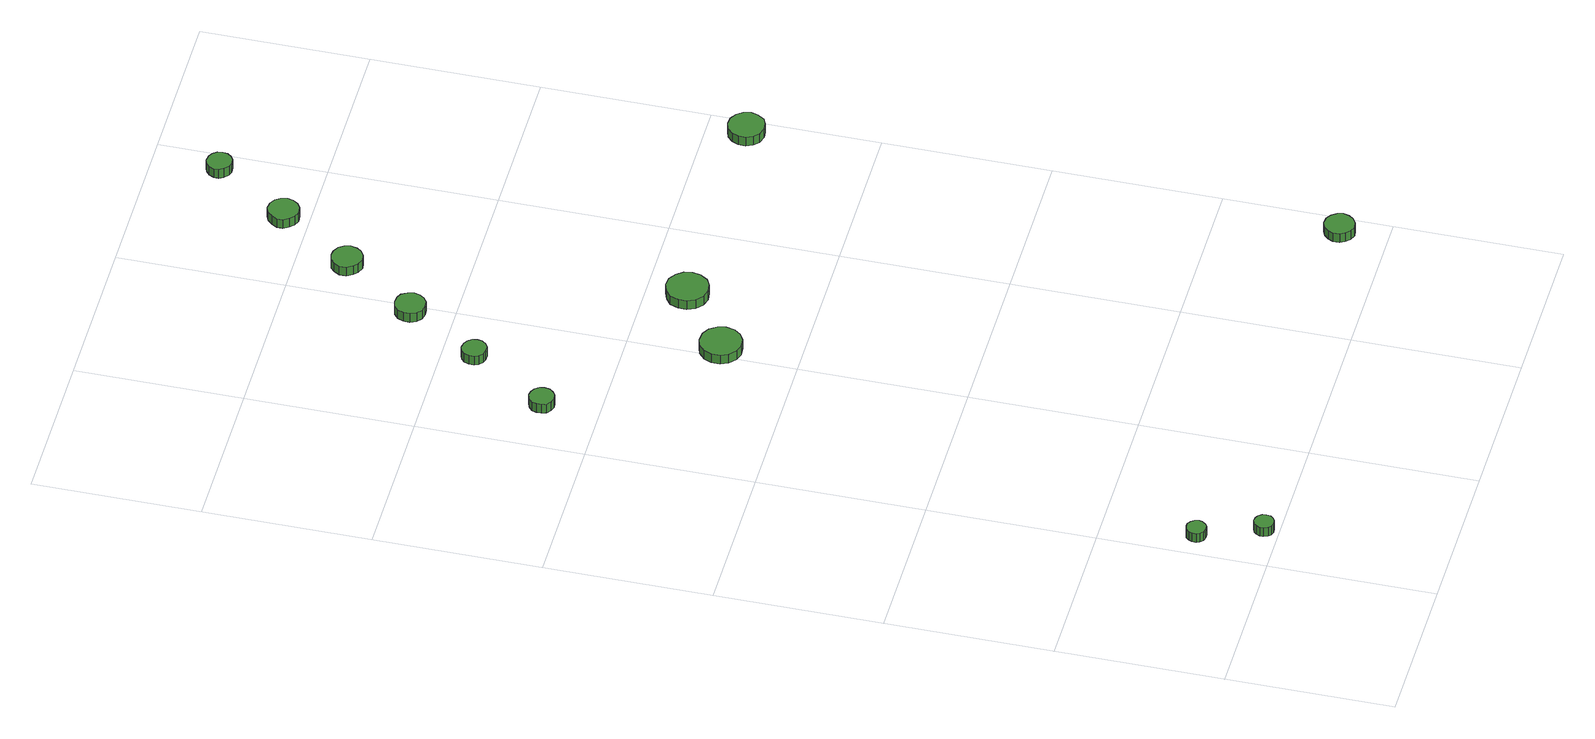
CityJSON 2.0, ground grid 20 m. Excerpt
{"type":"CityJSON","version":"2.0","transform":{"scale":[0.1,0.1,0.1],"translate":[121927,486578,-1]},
"CityObjects":{
"tree1":{"type":"SolitaryVegetationObject","attributes":{"function":"something"},"geometry":[{"type":"MultiSurface","lod":"1","boundaries":[[[0,1,2,3,4,5,6,7,8,9,10,11,12,13,14]],[[15,16,17,18,19,20,21,22,23,24,25,26,27,28,29]],[[0,29,28,1]],[[1,28,27,2]],[[2,27,26,3]],[[3,26,25,4]],[[4,25,24,5]],[[5,24,23,6]],[[6,23,22,7]],[[7,22,21,8]],[[8,21,20,9]],[[9,20,19,10]],[[10,19,18,11]],[[11,18,17,12]],[[12,17,16,13]],[[13,16,15,14]],[[14,15,29,0]]]}]},
"tree2":{"type":"SolitaryVegetationObject","attributes":{"function":"something"},"geometry":[{"type":"MultiSurface","lod":"1","boundaries":[[[30,31,32,33,34,35,36,37,38,39,40,41,42,43,44]],[[45,46,47,48,49,50,51,52,53,54,55,56,57,58,59]],[[30,59,58,31]],[[31,58,57,32]],[[32,57,56,33]],[[33,56,55,34]],[[34,55,54,35]],[[35,54,53,36]],[[36,53,52,37]],[[37,52,51,38]],[[38,51,50,39]],[[39,50,49,40]],[[40,49,48,41]],[[41,48,47,42]],[[42,47,46,43]],[[43,46,45,44]],[[44,45,59,30]]]}]},
"tree3":{"type":"SolitaryVegetationObject","attributes":{"function":"something"},"geometry":[{"type":"MultiSurface","lod":"1","boundaries":[[[60,61,62,63,64,65,66,67,68,69,70,71,72,73,74]],[[75,76,77,78,79,80,81,82,83,84,85,86,87,88,89]],[[60,89,88,61]],[[61,88,87,62]],[[62,87,86,63]],[[63,86,85,64]],[[64,85,84,65]],[[65,84,83,66]],[[66,83,82,67]],[[67,82,81,68]],[[68,81,80,69]],[[69,80,79,70]],[[70,79,78,71]],[[71,78,77,72]],[[72,77,76,73]],[[73,76,75,74]],[[74,75,89,60]]]}]},
"tree4":{"type":"SolitaryVegetationObject","attributes":{"function":"something"},"geometry":[{"type":"MultiSurface","lod":"1","boundaries":[[[90,91,92,93,94,95,96,97,98,99,100,101,102,103,104]],[[105,106,107,108,109,110,111,112,113,114,115,116,117,118,119]],[[90,119,118,91]],[[91,118,117,92]],[[92,117,116,93]],[[93,116,115,94]],[[94,115,114,95]],[[95,114,113,96]],[[96,113,112,97]],[[97,112,111,98]],[[98,111,110,99]],[[99,110,109,100]],[[100,109,108,101]],[[101,108,107,102]],[[102,107,106,103]],[[103,106,105,104]],[[104,105,119,90]]]}]},
"tree5":{"type":"SolitaryVegetationObject","attributes":{"function":"something"},"geometry":[{"type":"MultiSurface","lod":"1","boundaries":[[[120,121,122,123,124,125,126,127,128,129,130,131,132,133,134]],[[135,136,137,138,139,140,141,142,143,144,145,146,147,148,149]],[[120,149,148,121]],[[121,148,147,122]],[[122,147,146,123]],[[123,146,145,124]],[[124,145,144,125]],[[125,144,143,126]],[[126,143,142,127]],[[127,142,141,128]],[[128,141,140,129]],[[129,140,139,130]],[[130,139,138,131]],[[131,138,137,132]],[[132,137,136,133]],[[133,136,135,134]],[[134,135,149,120]]]}]},
"tree6":{"type":"SolitaryVegetationObject","attributes":{"function":"something"},"geometry":[{"type":"MultiSurface","lod":"1","boundaries":[[[150,151,152,153,154,155,156,157,158,159,160,161,162,163,164]],[[165,166,167,168,169,170,171,172,173,174,175,176,177,178,179]],[[150,179,178,151]],[[151,178,177,152]],[[152,177,176,153]],[[153,176,175,154]],[[154,175,174,155]],[[155,174,173,156]],[[156,173,172,157]],[[157,172,171,158]],[[158,171,170,159]],[[159,170,169,160]],[[160,169,168,161]],[[161,168,167,162]],[[162,167,166,163]],[[163,166,165,164]],[[164,165,179,150]]]}]},
"tree7":{"type":"SolitaryVegetationObject","attributes":{"function":"something"},"geometry":[{"type":"MultiSurface","lod":"1","boundaries":[[[180,181,182,183,184,185,186,187,188,189,190,191,192,193,194]],[[195,196,197,198,199,200,201,202,203,204,205,206,207,208,209]],[[180,209,208,181]],[[181,208,207,182]],[[182,207,206,183]],[[183,206,205,184]],[[184,205,204,185]],[[185,204,203,186]],[[186,203,202,187]],[[187,202,201,188]],[[188,201,200,189]],[[189,200,199,190]],[[190,199,198,191]],[[191,198,197,192]],[[192,197,196,193]],[[193,196,195,194]],[[194,195,209,180]]]}]},
"tree8":{"type":"SolitaryVegetationObject","attributes":{"function":"something"},"geometry":[{"type":"MultiSurface","lod":"1","boundaries":[[[210,211,212,213,214,215,216,217,218,219,220,221,222,223,224]],[[225,226,227,228,229,230,231,232,233,234,235,236,237,238,239]],[[210,239,238,211]],[[211,238,237,212]],[[212,237,236,213]],[[213,236,235,214]],[[214,235,234,215]],[[215,234,233,216]],[[216,233,232,217]],[[217,232,231,218]],[[218,231,230,219]],[[219,230,229,220]],[[220,229,228,221]],[[221,228,227,222]],[[222,227,226,223]],[[223,226,225,224]],[[224,225,239,210]]]}]},
"tree9":{"type":"SolitaryVegetationObject","attributes":{"function":"something"},"geometry":[{"type":"MultiSurface","lod":"1","boundaries":[[[240,241,242,243,244,245,246,247,248,249,250,251,252,253,254]],[[255,256,257,258,259,260,261,262,263,264,265,266,267,268,269]],[[240,269,268,241]],[[241,268,267,242]],[[242,267,266,243]],[[243,266,265,244]],[[244,265,264,245]],[[245,264,263,246]],[[246,263,262,247]],[[247,262,261,248]],[[248,261,260,249]],[[249,260,259,250]],[[250,259,258,251]],[[251,258,257,252]],[[252,257,256,253]],[[253,256,255,254]],[[254,255,269,240]]]}]},
"tree10":{"type":"SolitaryVegetationObject","attributes":{"function":"something"},"geometry":[{"type":"MultiSurface","lod":"1","boundaries":[[[270,271,272,273,274,275,276,277,278,279,280,281,282,283,284]],[[285,286,287,288,289,290,291,292,293,294,295,296,297,298,299]],[[270,299,298,271]],[[271,298,297,272]],[[272,297,296,273]],[[273,296,295,274]],[[274,295,294,275]],[[275,294,293,276]],[[276,293,292,277]],[[277,292,291,278]],[[278,291,290,279]],[[279,290,289,280]],[[280,289,288,281]],[[281,288,287,282]],[[282,287,286,283]],[[283,286,285,284]],[[284,285,299,270]]]}]},
"tree11":{"type":"SolitaryVegetationObject","attributes":{"function":"something"},"geometry":[{"type":"MultiSurface","lod":"1","boundaries":[[[300,301,302,303,304,305,306,307,308,309,310,311,312,313,314]],[[315,316,317,318,319,320,321,322,323,324,325,326,327,328,329]],[[300,329,328,301]],[[301,328,327,302]],[[302,327,326,303]],[[303,326,325,304]],[[304,325,324,305]],[[305,324,323,306]],[[306,323,322,307]],[[307,322,321,308]],[[308,321,320,309]],[[309,320,319,310]],[[310,319,318,311]],[[311,318,317,312]],[[312,317,316,313]],[[313,316,315,314]],[[314,315,329,300]]]}]},
"tree12":{"type":"SolitaryVegetationObject","attributes":{"function":"something"},"geometry":[{"type":"MultiSurface","lod":"1","boundaries":[[[330,331,332,333,334,335,336,337,338,339,340,341,342,343,344]],[[345,346,347,348,349,350,351,352,353,354,355,356,357,358,359]],[[330,359,358,331]],[[331,358,357,332]],[[332,357,356,333]],[[333,356,355,334]],[[334,355,354,335]],[[335,354,353,336]],[[336,353,352,337]],[[337,352,351,338]],[[338,351,350,339]],[[339,350,349,340]],[[340,349,348,341]],[[341,348,347,342]],[[342,347,346,343]],[[343,346,345,344]],[[344,345,359,330]]]}]}
},
"vertices":[
[31,87,30],[30,92,30],[27,96,30],[23,99,30],[18,99,30],[13,98,30],[10,94,30],[8,90,30],[8,85,30],[10,81,30],[13,77,30],[18,76,30],[23,76,30],[27,79,30],[30,83,30],[30,83,17],[27,79,17],[23,76,17],[18,76,17],[13,77,17],[10,81,17],[8,85,17],[8,90,17],[10,94,17],[13,98,17],[18,99,17],[23,99,17],[27,96,17],[30,92,17],[31,87,17],
[59,15,30],[58,20,30],[55,24,30],[51,26,30],[46,27,30],[41,25,30],[38,22,30],[36,17,30],[36,13,30],[38,8,30],[41,5,30],[46,3,30],[51,4,30],[55,6,30],[58,10,30],[58,10,17],[55,6,17],[51,4,17],[46,3,17],[41,5,17],[38,8,17],[36,13,17],[36,17,17],[38,22,17],[41,25,17],[46,27,17],[51,26,17],[55,24,17],[58,20,17],[59,15,17],
[77,866,27],[76,872,27],[72,877,27],[67,880,27],[61,881,27],[55,879,27],[50,875,27],[48,869,27],[48,863,27],[50,857,27],[55,853,27],[61,851,27],[67,852,27],[72,855,27],[76,860,27],[76,860,14],[72,855,14],[67,852,14],[61,851,14],[55,853,14],[50,857,14],[48,863,14],[48,869,14],[50,875,14],[55,879,14],[61,881,14],[67,880,14],[72,877,14],[76,872,14],[77,866,14],
[223,689,31],[221,699,31],[215,708,31],[206,713,31],[195,714,31],[186,711,31],[178,704,31],[174,695,31],[174,684,31],[178,675,31],[186,668,31],[195,665,31],[206,666,31],[215,671,31],[221,679,31],[221,679,18],[215,671,18],[206,666,18],[195,665,18],[186,668,18],[178,675,18],[174,684,18],[174,695,18],[178,704,18],[186,711,18],[195,714,18],[206,713,18],[215,708,18],[221,699,18],[223,689,18],
[142,961,24],[141,967,24],[137,972,24],[132,975,24],[125,976,24],[120,974,24],[115,970,24],[113,964,24],[113,958,24],[115,953,24],[120,949,24],[125,947,24],[132,947,24],[137,950,24],[141,955,24],[141,955,11],[137,950,11],[132,947,11],[125,947,11],[120,949,11],[115,953,11],[113,958,11],[113,964,11],[115,970,11],[120,974,11],[125,976,11],[132,975,11],[137,972,11],[141,967,11],[142,961,11],
[205,1051,22],[203,1058,22],[199,1065,22],[193,1068,22],[185,1069,22],[178,1067,22],[172,1062,22],[169,1055,22],[169,1047,22],[172,1040,22],[178,1035,22],[185,1033,22],[193,1034,22],[199,1038,22],[203,1044,22],[203,1044,9],[199,1038,9],[193,1034,9],[185,1033,9],[178,1035,9],[172,1040,9],[169,1047,9],[169,1055,9],[172,1062,9],[178,1067,9],[185,1069,9],[193,1068,9],[199,1065,9],[203,1058,9],[205,1051,9],
[305,749,31],[303,759,31],[297,767,31],[288,773,31],[278,774,31],[268,770,31],[260,764,31],[256,754,31],[256,744,31],[260,734,31],[268,727,31],[278,724,31],[288,725,31],[297,730,31],[303,739,31],[303,739,18],[297,730,18],[288,725,18],[278,724,18],[268,727,18],[260,734,18],[256,744,18],[256,754,18],[260,764,18],[268,770,18],[278,774,18],[288,773,18],[297,767,18],[303,759,18],[305,749,18],
[268,1141,20],[266,1148,20],[262,1154,20],[255,1158,20],[248,1159,20],[240,1157,20],[235,1152,20],[231,1145,20],[231,1137,20],[235,1130,20],[240,1125,20],[248,1122,20],[255,1123,20],[262,1127,20],[266,1133,20],[266,1133,7],[262,1127,7],[255,1123,7],[248,1122,7],[240,1125,7],[235,1130,7],[231,1137,7],[231,1145,7],[235,1152,7],[240,1157,7],[248,1159,7],[255,1158,7],[262,1154,7],[266,1148,7],[268,1141,7],
[595,57,18],[593,64,18],[589,70,18],[583,74,18],[575,75,18],[568,72,18],[563,67,18],[560,61,18],[560,53,18],[563,47,18],[568,42,18],[575,39,18],[583,40,18],[589,44,18],[593,50,18],[593,50,5],[589,44,5],[583,40,5],[575,39,5],[568,42,5],[563,47,5],[560,53,5],[560,61,5],[563,67,5],[568,72,5],[575,75,5],[583,74,5],[589,70,5],[593,64,5],[595,57,5],
[330,1230,20],[328,1238,20],[324,1244,20],[317,1248,20],[309,1249,20],[302,1246,20],[297,1241,20],[293,1234,20],[293,1227,20],[297,1220,20],[302,1215,20],[309,1212,20],[317,1213,20],[324,1217,20],[328,1223,20],[328,1223,7],[324,1217,7],[317,1213,7],[309,1212,7],[302,1215,7],[297,1220,7],[293,1227,7],[293,1234,7],[297,1241,7],[302,1246,7],[309,1249,7],[317,1248,7],[324,1244,7],[328,1238,7],[330,1230,7],
[389,1321,20],[388,1327,20],[384,1332,20],[379,1335,20],[372,1336,20],[367,1334,20],[362,1330,20],[359,1324,20],[359,1318,20],[362,1313,20],[367,1308,20],[372,1306,20],[379,1307,20],[384,1310,20],[388,1315,20],[388,1315,7],[384,1310,7],[379,1307,7],[372,1306,7],[367,1308,7],[362,1313,7],[359,1318,7],[359,1324,7],[362,1330,7],[367,1334,7],[372,1336,7],[379,1335,7],[384,1332,7],[388,1327,7],[389,1321,7],
[593,751,26],[591,760,26],[586,767,26],[578,772,26],[569,773,26],[560,770,26],[554,764,26],[550,756,26],[550,747,26],[554,739,26],[560,733,26],[569,730,26],[578,731,26],[586,735,26],[591,743,26],[591,743,13],[586,735,13],[578,731,13],[569,730,13],[560,733,13],[554,739,13],[550,747,13],[550,756,13],[554,764,13],[560,770,13],[569,773,13],[578,772,13],[586,767,13],[591,760,13],[593,751,13]
]}
